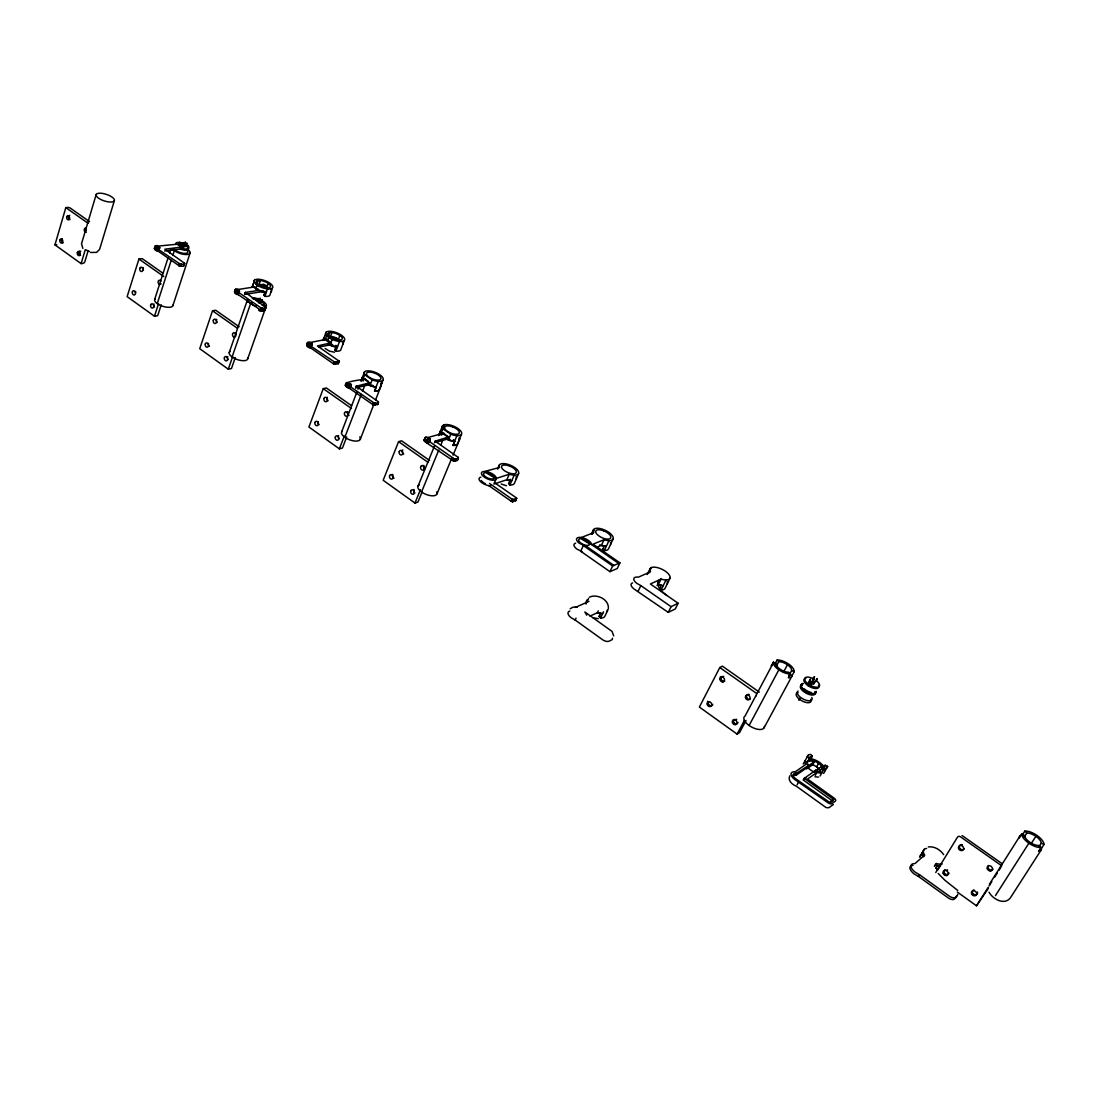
<?xml version="1.0" encoding="UTF-8"?>
<svg xmlns="http://www.w3.org/2000/svg" width="1099" height="1099" viewBox="0 0 1099 1099"><rect width="100%" height="100%" fill="white"/><g stroke="black" fill="none" stroke-linecap="round" stroke-linejoin="round"><path stroke-width="1.5" d="M613.695 635.909L612.088 631.458L584.86 611.964L586.715 615.165M591.66 544.637L591.674 544.348A8.215 3.544 24.7 0 0 581.385 537.493L579.64 537.342A8.215 3.544 24.7 0 0 579.352 543.318L586.893 546.629L613.915 565.436M488.643 485.497L511.351 501.323L515.596 500.814L516.338 497.861L494.523 482.653M183.588 264.983C185.058 266.672 179.92 266.507 178.876 265.615L157.981 251.053C152.885 251.135 154.011 243.552 158.737 246.039L185.25 243.415M155 246.3L156.154 247.962L179.522 263.636C180.566 264.529 185.704 264.694 184.234 263.004L164.836 249.226L188.163 246.162L188.135 245.379M185.223 242.151L183.849 244.747L185.195 242.247M260.133 298.296L258.705 300.934L261.232 302.211L262.084 299.752M798.877 700.338L800.017 698.112M814.565 676.805C810.554 679.209 815.788 684.911 817.065 679.1M813.411 678.44L814.551 679.333L813.507 678.262M369.786 382.74L356.282 386.244L378.001 401.547C379.869 403.278 374.649 403.731 373.605 402.632L348.891 385.708L349.647 383.688L351.405 384.925L348.397 384.183L349.647 383.688M257.99 298.42L258.911 299.271L257.661 298.708M262.125 299.656L260.697 302.294M608.338 608.585C609.341 599.587 596.798 593.364 589.339 597.238M326.664 339.261L310.893 342.366C305.893 340.14 305.426 348.095 310.564 347.902L333.711 363.961L338.149 363.769L338.89 360.994L317.405 345.924L331.156 342.819M339.179 361.461L334.467 361.942L308.723 344.715L307.473 342.49M88.14 250.751L84.925 261.466A1.964 1.195 -54.2 0 1 82.988 263.375L81.106 263.623L54.95 244.857L65.816 207.615L67.712 207.436A2.019 0.742 17.6 0 1 70.46 208.219L89.569 221.641M96.19 194.496L81.518 243.731L82.851 248.456M81.106 263.623L85.282 249.665M114.351 200.719A9.603 3.434 18.1 0 1 99.514 198.809A9.603 3.434 18.1 0 1 101.932 193.342A9.603 3.434 18.1 0 1 114.351 200.719L99.611 249.336L96.643 252.358L90.42 252.495M335.951 338.204L334.879 339.77M457.074 459.203C459.08 460.907 453.887 461.676 452.815 460.495L425.698 442.21L424.173 440.617L424.544 439.435M442.828 433.349L428.363 437.416C423.005 435.644 425.505 441.427 429.201 441.4L453.653 458.462C454.739 459.629 459.932 458.887 457.912 457.17L435.19 441.166L448.227 437.045M162.968 273.198L142.211 258.622L138.941 259.034L127.127 296.62L154.478 316.237L157.707 315.715L161.237 304.78M154.355 248.635L155.234 246.011M154.561 249.047L155.66 245.805M154.959 249.487L155.577 247.522M155.536 249.94L156.154 247.962M156.264 250.366L156.882 248.388M157.088 250.737L157.72 248.772M158.531 246.904L157.143 247.234L160.097 248.003L158.531 246.904L157.542 248.8M158.256 248.992L158.888 247.014M157.981 251.053L159.231 247.151M158.902 249.294L159.534 247.316M154.643 299.532L168.023 257.949M169.562 253.141L170.592 249.954M157.253 303.612L171.21 260.326M172.763 255.518L174.315 250.709M154.478 316.237L158.517 303.722M180.937 244.308L180.154 246.739L181.733 243.511L180.978 244.212M184.014 246.107C181.733 241.024 188.163 247.811 184.646 244.17M178.876 265.615L179.522 263.636M179.123 265.766L179.755 263.787M185.745 246.052L186.871 242.893L186.294 245.984M179.398 265.903L180.044 263.925M179.7 266.013L180.346 264.035M180.002 266.095L180.648 264.117M180.305 266.164L180.95 264.186M180.593 266.178L181.225 264.2M180.827 266.164L181.472 264.186M187.517 248.099L188.066 246.094A6.965 2.583 18.9 0 0 186.926 245.132M187.709 248.058L188.533 245.942M183.78 265.134L184.426 263.156M183.67 265.779L184.55 263.307M183.945 265.656L184.632 263.444M172.886 305.646L190.086 253.031M239.142 326.719L215.72 310.261L212.519 310.783L199.73 348.699L228.304 369.182L231.463 368.55L235.296 357.532M264.832 309.08C266.384 310.77 261.301 310.825 260.229 309.863L238.277 294.642C233.167 294.793 233.922 286.963 238.826 289.367L254.995 286.853M234.485 292.114L235.351 289.408M234.719 292.554L235.763 289.174M235.145 293.021L235.145 289.724M235.763 293.488L235.832 291.015M236.835 292.279C239.156 286.921 241.299 294.697 237.508 290.273M236.519 293.941L237.727 290.218M237.315 292.197L238.002 290.205M237.645 292.224L238.332 290.232M237.37 294.326L238.057 292.32L236.45 291.496M238.277 294.642L238.964 292.636L238.057 292.32M244.624 294.463L245.311 292.471L259.886 290.15M244.816 294.422L245.503 292.416M229.21 352.628L247.605 299.381A9.905 3.819 19.8 0 0 256.163 306.319M247.728 299.752L246.877 302.198A9.905 3.833 19.7 0 1 248.031 301.607M253.677 282.525L254.542 280.053M255.847 283.515L256.713 281.042M256.617 284.929L258.155 280.479M232.095 356.955L250.599 303.612M272.318 288.144L269.722 295.535A9.932 3.778 19.8 0 1 264.859 296.332L263.87 295.136L265.161 291.441L266.15 292.622A9.946 3.764 19.8 0 1 255.751 288.803L257.029 285.081A9.96 3.75 19.8 0 1 260.504 279.462A9.96 3.75 19.8 0 1 272.648 287.746A9.96 3.75 19.8 0 1 257.07 285.108M228.304 369.182L232.672 356.571M260.394 280.479L259.117 284.174A7.514 2.844 19.8 0 1 268.582 288.488M258.705 300.934L260.106 298.392M266.933 287.045L268.225 283.35M260.229 309.863L260.93 307.857L238.964 292.636M264.859 296.332L267.455 288.9M260.49 310.014L260.93 307.857M260.779 310.152L261.191 308.008M261.081 310.275C259.694 306.786 267.428 309.492 265.532 307.074L245.311 292.471M261.397 310.358L262.098 308.352M261.699 310.413L262.4 308.407M261.974 310.44L262.675 308.421M262.208 310.413L262.908 308.407M264.557 310.261L262.386 309.272A7.473 2.899 19.7 0 1 258.718 309.891L259.694 311.086A9.905 3.833 19.7 0 0 264.557 310.261L265.834 306.58A9.905 3.819 19.8 0 0 261.328 300.302M247.728 358.782L266.356 305.714M265.147 309.877L265.972 307.541M306.607 345.278L307.349 343.259M306.868 345.745L307.61 343.726M307.335 346.24L308.077 344.221M307.981 346.735L308.723 344.715M308.764 347.188C313.339 336.157 312.72 350.499 310.152 343.286M309.423 345.292L310.481 343.3M309.739 345.32L310.838 343.383M309.643 347.586L311.209 343.492M311.567 343.63L310.825 345.649L310.097 345.388M310.564 347.902L311.896 343.808M311.429 346.02L312.171 344.001M323.01 340.511L326.073 332.228M330.813 343.163A10.111 3.956 20.7 0 1 325.235 339.316L326.623 335.58M327.282 335.978L328.299 333.231M328.148 336.747L329.673 332.599M327.543 341.336L328.931 337.585A10.111 3.943 20.7 0 1 331.912 331.445A10.111 3.943 20.7 0 1 344.564 340.086A10.111 3.943 20.7 0 1 328.986 337.627M789.755 775.825C787.434 780.372 792.283 784.755 796.226 786.128L826.063 807.573L828.825 807.765L833.303 804.55M331.898 332.544L330.511 336.267A7.638 2.981 20.7 0 1 340.566 341.171M332.2 339.412L330.167 344.907A10.097 3.956 20.7 0 0 337.475 346.941M338.451 339.165L339.838 335.456M344.262 340.511L340.635 350.196A10.083 3.97 20.7 0 1 335.909 351.172L334.838 349.908L336.418 345.69A7.624 2.995 20.7 0 1 335.552 345.581M335.909 351.172L339.522 341.459M351.598 405.71L326.334 387.961L323.257 388.661L308.929 427.016L339.385 448.859L342.435 448.035L346.721 436.894M333.45 363.796L334.206 361.777M333.711 363.961L334.467 361.942M334.014 364.099L334.769 362.079M334.33 364.222L335.085 362.203M334.646 364.305L335.401 362.285M334.948 364.36L335.703 362.34M335.222 364.373L335.978 362.354M335.456 364.346L336.212 362.327M338.684 360.829L338.423 363.481M338.135 363L338.89 360.994M338.149 363.769L339.055 361.159M378.221 401.726L377.616 404.473L373.385 404.968L349.441 388.345C335.14 381.683 363.467 379.759 364.621 379.196M345.416 385.639L346.652 382.548M345.704 386.134L347.202 382.383M346.185 386.656L346.941 384.636L346.281 382.823M346.844 387.15L346.941 384.636M347.943 385.653L348.699 383.633M348.204 385.625L348.974 383.606M347.627 387.617L349.29 383.633M348.52 388.029L350.018 383.798M349.619 385.969L350.389 383.949M349.949 386.147L350.718 384.128M349.441 388.345L350.993 384.334M350.444 386.546L351.213 384.54M350.595 386.738L351.35 384.732M355.636 387.878L356.406 385.873M356.584 385.804L355.815 387.81L370.418 384.43M361.351 380.185L364.525 371.902M341.597 432.017L356.763 392.412M357.972 389.252L359.194 386.079M361.09 381.422L362.519 377.699A10.179 4.108 21.3 0 0 362.684 380.556M363.494 380.858L362.588 380.227L364.689 374.745A10.193 4.08 21.3 0 1 371.957 371.311A10.193 4.08 21.3 0 1 383.317 379.155A10.193 4.08 21.3 0 1 372.135 379.883L364.689 374.745M339.385 448.859L344.289 436.111M344.811 437.306L361.296 394.431M362.519 391.258L364.95 384.911M376.133 386.862A10.179 4.108 21.3 0 1 370.02 385.364L372.135 379.883M378.248 381.38L374.498 391.079A10.166 4.121 21.3 0 0 379.155 389.966L382.905 380.295M372.808 404.652L373.605 402.632M373.083 404.817L373.866 402.797M373.385 404.968L374.168 402.948M360.266 439.339L373.784 404.583M375.624 399.844L381.161 385.625M373.701 405.091L374.484 403.072M374.017 405.174L374.8 403.154M374.319 405.229L375.102 403.209M374.594 405.229L375.377 403.209M374.814 405.201L375.611 403.182M377.465 404.542L378.386 401.891M377.616 404.473L378.523 402.22M429.599 460.495L401.575 440.809L398.594 441.647L383.166 480.263L414.955 503.054L417.908 502.106L422.167 491.748M424.077 440.136L425.025 437.704M424.173 440.617L425.368 437.402M425.079 439.243L425.904 437.223M424.489 441.139L425.313 439.105M425.011 441.688L425.835 439.655M425.698 442.21L426.522 440.177M426.934 440.52C432.511 433.885 429.091 445.342 427.758 438.487M427.25 440.534L428.074 438.501M426.522 442.705L427.346 440.672M427.607 440.589L428.431 438.57M428.802 438.68C426.783 440.836 429.682 442.402 429.819 439.229M427.429 443.117L428.267 441.084M428.349 440.864L429.173 438.831M428.692 441.042L429.517 439.023M428.376 443.433L429.201 441.4M429.214 441.468L430.039 439.435M429.379 441.674L430.204 439.655M434.448 442.773L435.451 440.672M442.567 425.78L438.57 435.534A10.372 4.314 22.4 0 1 438.982 435.108M417.95 486.362L434.448 446.084M438.886 435.231L440.411 431.632A10.386 4.3 22.4 0 0 440.809 434.709M443.117 427.538L444.257 424.75M442.979 428.844L450.755 434.215A10.399 4.272 22.4 0 0 461.717 433.143A10.399 4.272 22.4 0 0 449.862 424.956A10.399 4.272 22.4 0 0 442.979 428.844L440.713 434.366A10.386 4.286 22.4 0 1 440.314 431.289M441.661 435.025L443.639 432.91M414.955 503.054L420.436 489.728M421.535 491.981L438.776 450.041M440.685 445.383L442.609 440.726M449.505 436.976L447.513 439.078L448.474 439.737A10.386 4.286 22.4 0 0 454.629 441.207L453.42 439.834M448.474 439.737L450.755 434.215M456.909 435.685L452.87 445.452A10.372 4.314 22.4 0 0 457.376 444.147L461.415 434.407M453.516 440.163L454.725 441.537L453.173 445.287A10.372 4.314 22.4 0 0 457.679 443.982M254.116 299.313L254.913 298.543M256.108 300.686L256.864 299.917M436.99 493.822L451.758 458.283M453.049 455.192L459.464 439.737M452.815 460.495L453.653 458.462M453.09 460.66L453.928 458.626M453.392 460.811L454.244 458.778M453.722 460.934L454.56 458.901M454.038 461.017L454.89 458.984M454.34 461.058L455.192 459.025M454.615 461.072L455.467 459.039M454.835 461.031L455.687 458.997M457.294 459.382L458.146 457.349M457.472 459.561L458.31 457.527M457.404 460.247L458.434 457.706M345.361 385.2L346.446 384.403M497.572 469.136L499.358 464.987M496.322 478.422L486.5 471.595A7.981 3.379 23.1 0 1 496.308 478.12L496.185 479.027A7.981 3.379 23.1 0 1 485.538 477.941L483.931 476.87A7.981 3.379 23.1 0 1 484.755 471.416L499.496 467.473A10.564 4.41 23.3 0 1 506.955 464.08A10.564 4.41 23.3 0 1 518.728 472.213A10.564 4.41 23.3 0 1 509.249 474.219L496.322 478.422L493.918 484.027L506.845 479.768A10.55 4.423 23.3 0 0 511.749 480.744M506.845 479.768L509.249 474.219M518.549 473.765L514.277 483.56A10.537 4.451 23.3 0 1 509.895 485.016L508.617 483.587L510.472 479.315M509.895 485.016L514.153 475.194M511.062 501.144L511.955 499.097L489.508 483.45M511.351 501.323L511.955 499.097M511.667 501.474L512.56 499.427L516.695 498.561M511.983 501.597L512.876 499.55M512.313 501.68L513.206 499.633M512.615 501.721L513.508 499.688M512.89 501.721L513.783 499.688M513.109 501.68L514.002 499.633M516.64 498.232L515.596 500.814L516.516 498.053M591.454 534.087L593.391 529.897M592.251 534.265L594.216 530.034M596.702 547.233L601.428 545.31L604.038 539.719A10.866 4.616 24.9 0 0 613.173 537.26A10.866 4.616 24.9 0 0 600.782 528.701A10.866 4.616 24.9 0 0 593.762 532.617L581.385 537.493L618.682 563.402M613.146 538.95L608.516 548.813A10.839 4.657 24.9 0 1 604.326 550.544L602.939 549.005L604.285 546.134M604.326 550.544L608.97 540.653M612.349 638.189A5.083 2.363 25.9 0 1 611.703 639.893L608.983 641.212A5.097 2.377 25.9 0 1 602.458 639.632L575.175 620.042L576.068 618.16M586.962 599.972L586.083 601.84A11.581 5.289 25.4 0 0 586.097 604.065M586.742 602.293L588.542 598.488M612.638 565.985L583.308 545.557L580.698 551.231L609.959 571.659L612.638 565.985L619.946 562.867L593.007 544.156L604.038 539.719M619.946 562.867L617.267 568.513L609.959 571.659M598.282 610.838L597.389 612.706L589.998 616.099M608.008 609.684L604.972 616.031A11.567 5.303 25.5 0 1 600.494 618.119L599.024 616.415L600.452 613.407M600.494 618.119L603.53 611.745M638.093 591.303L640.841 585.616L636.774 583.322A8.366 3.654 25.7 0 1 636.733 577.016L638.464 577.14L650.471 571.796A11.059 4.753 25.8 0 1 657.202 567.551A11.059 4.753 25.8 0 1 669.964 576.371A11.059 4.753 25.8 0 1 661.062 579.104L650.361 583.981L678.138 603.255L675.322 608.928L668.261 612.377L634.041 589.009A8.352 3.668 25.7 0 1 632.598 582.882M647.229 574.53L649.949 568.939M648.589 573.238L651.336 567.579M656.982 585.382A21.101 9.177 26.2 0 1 658.315 584.723L661.062 579.104A21.142 9.135 26.2 0 0 666.983 595.521M670.033 578.156L665.183 588.061A11.031 4.794 25.9 0 1 661.131 589.943L659.661 588.35L661.076 585.465M661.131 589.943L665.994 580.011M668.261 612.377L671.077 606.675L678.138 603.255M759.285 692.082L722.345 666.131L719.804 667.546L699.376 707.055L737.113 734.118L739.6 732.552L746.042 720.463M777.144 659.949L778.751 661.653L776.718 665.486L775.097 663.782L777.144 659.949A11.54 5.042 28.1 0 1 788.67 664.057A11.54 5.042 28.1 0 1 794.179 671.736L792.118 675.569A11.526 5.055 28.1 0 1 788.381 677.822L790.456 673.975L788.807 672.258A8.723 3.805 28.1 0 1 780.056 669.14A8.723 3.805 28.1 0 1 775.908 663.315L773.366 662.148L771.319 665.98A11.526 5.055 28.1 0 1 773.243 664.071M772.515 664.4L745.095 715.971A11.361 5.275 28.5 0 0 751.634 727.057A11.361 5.275 28.5 0 0 764.382 726.37M737.113 734.118L744.366 720.491M749.106 725.491L778.834 669.854A11.54 5.042 28.1 0 1 773.366 662.148M783.546 672.066L787.461 664.758A8.723 3.805 28.1 0 0 778.751 661.653M787.475 664.758A8.723 3.805 28.1 0 1 791.637 670.555L789.577 674.388L792.118 675.569M764.107 727.758L791.898 676.201M808.452 682.63C814.386 671.462 804.427 691.436 812.93 681.339A2.5 1.085 28.5 0 1 814.304 683.248A2.5 1.085 28.5 0 1 812.326 683.454L811.749 683.207A2.5 1.085 28.5 0 1 811.172 682.877M808.108 685.694L808.809 684.402M812.587 680.075L814.4 676.737M811.144 684.485L812.848 681.435M815.266 681.916L817.106 678.564M793.107 775.303A6.223 2.94 29.7 0 1 794.041 775.042L795.47 775.056L796.432 773.325L808.562 765.481L808.053 764.78A8.613 3.998 29.6 0 1 807.353 762.211L804.853 761.058A11.402 5.289 29.6 0 0 805.787 764.451L795.223 771.814L793.56 771.8A8.613 4.066 29.7 0 0 794.563 779.37L827.932 802.737A3.352 1.58 30.3 0 0 831.97 803.657L835.446 801.02A3.338 1.58 30.3 0 0 834.114 798.094L807.545 779.081L816.928 772.377A11.402 5.289 29.6 0 0 821.736 773.078L820.101 771.292A8.613 3.998 29.6 0 1 816.475 770.77L815.472 770.399L804.317 778.326L803.355 780.056L832.589 801.006L833.578 799.289L804.317 778.326M795.47 775.056L796.885 773.655M803.218 763.984L808.273 755.164M807.078 762.706L809.661 758.063A8.627 3.984 29.6 0 1 812.367 756.181L810.746 754.422A11.416 5.275 29.6 0 0 807.161 756.895L809.661 758.063M807.916 761.387L810.499 756.744M809.784 760.81L812.367 756.181M797.105 784.768L798.767 781.801M806.542 768.984L808.521 765.454M807.765 768.132L812.642 764.698L814.345 761.662L813.397 761.332A8.613 3.998 29.7 0 0 807.229 762.184M816.598 766.827L818.576 763.31M814.565 772.144L815.527 770.426M815.279 775.317L816.928 772.377M819.827 771.773L822.437 767.129A8.627 3.984 29.6 0 0 825.115 765.22L827.629 766.374L823.632 773.449M823.563 767.981L825.115 765.22M820.088 776.004L824.071 768.915A11.416 5.275 29.6 0 0 827.629 766.374M795.923 775.386L807.6 767.198L808.562 765.481M815.472 770.399L814.496 772.116A8.613 3.998 29.7 0 1 807.6 767.198L807.6 767.198M920.66 855.214L924.232 849.321M923.325 851.299L919.739 857.193A12.02 5.591 32 0 1 921.305 854.775M926.622 848.401A12.034 5.564 31.9 0 0 924.602 855.063L923.558 856.78A12.034 5.577 31.9 0 1 922.281 853.03M912.994 865.408L912.211 865.421A9.094 4.286 32.1 0 0 914.011 873.856L918.421 876.425L919.478 874.68L949.206 896.07A5.316 2.5 32.7 0 0 955.347 897.388L957.311 895.506A5.303 2.486 32.6 0 0 957.641 894.215M934.384 866.287A23.052 10.702 32.4 0 1 935.428 865.27L936.499 863.539A12.034 5.564 31.9 0 0 942.269 863.965M941.335 864.144L937.708 870.051L935.895 868.1L937.612 865.325M935.757 872.51L957.463 837.204A2.459 2.061 43.7 0 1 960.553 836.847L1001.807 865.861M234.472 291.716L235.667 291.056M989.388 884.242L1020.009 835.927M957.311 892.045L976.503 905.796L988.18 887.374M989.073 885.959L991.806 881.645M994.526 877.345L997.26 873.046M999.087 870.174L1000.901 867.303M1044.05 844.417L1041.316 843.153A9.63 4.135 32.2 0 0 1035.89 836.298A9.63 4.135 32.2 0 0 1026.768 833.097L1024.309 836.971L1022.331 834.979L1024.79 831.105A12.748 5.481 32.2 0 1 1036.865 835.35A12.748 5.481 32.2 0 1 1044.05 844.417L1041.564 848.291A12.735 5.495 32.2 0 1 1038.528 851.34L1041.028 847.466L1039.022 845.447A9.63 4.135 32.2 0 1 1029.859 842.246A9.63 4.135 32.2 0 1 1024.433 835.35L1021.713 834.086L1019.254 837.974A12.735 5.495 32.2 0 1 1021.411 835.158M988.441 888.171L976.503 905.796M995.46 895.603L1028.87 843.208A12.748 5.481 32.2 0 1 1021.713 834.086M1031.59 843.002L1035.876 836.298M1038.83 847.027L1041.316 843.153M1041.275 849.788L1010.215 898.103C1004.225 905.466 992.672 899.023 989.031 892.196M154.382 248.264L155.646 247.673M814.235 693.867L814.854 693.194A7.734 3.393 28.6 0 0 814.991 692.288M914.918 863.649L924.602 855.063M258.911 299.271L258.966 299.216A9.905 3.819 19.8 0 0 253.031 297.733L253.993 298.914A7.487 2.885 19.8 0 1 256.685 299.436M570.189 608.764L573.06 607.129L577.305 607.046L576.343 607.06M833.578 799.289L829.539 802.311L795.731 778.793A6.223 2.94 29.7 0 1 795.003 773.311L796.432 773.325M829.896 803.039L832.589 801.006M803.355 780.056L806.144 778.065M815.252 770.921L821.31 766.621L821.777 767.281A8.613 3.998 29.7 0 1 822.505 769.85M814.345 761.662L808.246 765.934L807.792 765.261A8.613 3.998 29.7 0 1 807.174 763.901M575.436 607.404L588.954 601.359M333.753 338.588L334.797 339.303A7.638 2.967 20.7 0 0 342.215 337.929L341.968 337.448A7.638 2.967 20.7 0 0 336.473 333.698L335.538 333.354A7.638 2.967 20.7 0 0 328.093 334.797L328.34 335.277A7.638 2.967 20.7 0 0 333.849 339.055L336.349 340.127M339.536 341.143L335.635 337.833L331.39 338.327M261.672 309.355L260.655 309.684A7.075 2.734 19.7 0 1 259.323 309.767M436.221 442.238L448.996 438.597M365.472 378.812L364.167 379.114L369.772 383.002L369.099 384.746L370.02 385.364M318.669 347.174L332.09 344.468M325.235 339.316L326.952 338.987M928.298 846.931C934.315 846.093 940.401 849.747 943.67 854.665M246.41 294.161L263.994 291.372M258.224 286.358L263.87 285.658L268.225 288.515M164.603 250.97L180.978 248.923M54.95 244.857L56.846 244.637M914.052 863.677L913.269 863.69A9.094 4.286 32 0 0 915.069 872.111L919.478 874.68M818.549 777.117L814.95 776.787M598.241 618.668L592.801 617.734M336.995 340.319L334.041 338.588M334.494 352.216L329.453 351.117L325.139 348.52M158.751 250.256L157.72 250.036M506.488 485.758L501.185 484.013M183.354 242.645L183.203 242.591M350.21 386.326L347.6 385.145M812.642 764.698L812.697 764.725A8.6 4.011 29.7 0 1 819.566 769.616M331.871 344.564L332.75 344.88M575.175 620.042L570.958 617.624A8.765 4.066 25.3 0 1 569.79 611.017M582.333 551.835L576.741 548.992A8.201 3.572 24.7 0 1 575.615 543.167M265.834 306.58L263.678 305.604A7.487 2.885 19.8 0 0 263.43 303.2M791.637 670.555L794.179 671.736M328.367 344.262L329.714 345.059A7.212 2.83 20.7 0 0 336.528 346.954M264.598 287.801L265.724 287.979L263.609 287.114M812.161 681.943L812.669 682.74L811.653 682.493M259.254 300.838L261.232 302.211M442.375 433.267L448.241 437.333M640.841 585.616L671.077 606.675M962.092 835.556L1002.384 863.869M65.816 207.615L88.126 223.303M138.941 259.034L163.875 276.577M212.519 310.783L237.357 328.244M323.257 388.661L351.488 408.512M398.594 441.647L428.047 462.363M719.804 667.546L756.813 693.565M918.421 876.425L948.121 897.814A5.316 2.5 32.7 0 0 954.262 899.133L956.212 897.251A5.303 2.486 32.7 0 0 956.556 895.946M482.406 481.747L483.12 482.296M1024.79 831.105L1026.768 833.097M817.106 681.284L818.384 682.603A8.339 3.627 28.5 0 1 818.26 687.026A8.339 3.627 28.5 0 1 810.471 685.419L808.617 684.292A8.339 3.627 28.5 0 1 804.99 677.849A8.339 3.627 28.5 0 1 813.645 678.894M822.437 767.129L824.071 768.915M938.203 873.471L944.934 880.285L957.724 890.451M187.998 245.997L188.671 246.849A6.965 2.583 18.9 0 1 187.022 248.992A6.965 2.583 18.9 0 1 180.607 247.852M812.037 681.723L812.106 682.561M663.247 585.616A11.045 4.767 25.9 0 1 658.315 584.723M667.12 581.659A11.045 4.767 25.9 0 1 667.299 583.748M661.117 588.185A8.339 3.613 25.9 0 1 659.661 588.35M811.804 697.425A8.297 3.668 28.6 0 1 804.042 699.486A8.297 3.668 28.6 0 1 798.025 691.065M802.27 684.924A8.311 3.654 28.6 0 0 800.484 686.037L800.306 687.012A8.311 3.654 28.6 0 0 806.213 693.235A8.311 3.654 28.6 0 0 814.496 694.582L815.156 693.854A8.311 3.654 28.6 0 0 814.95 691.683M810.76 699.321A8.297 3.668 28.6 0 1 807.106 702.659A8.297 3.668 28.6 0 1 797.695 697.631A8.297 3.668 28.6 0 1 798.108 692.576M815.128 693.428A8.311 3.64 28.5 0 1 806.845 692.082A8.311 3.64 28.5 0 1 800.937 685.858M802.888 683.784A8.311 3.64 28.5 0 0 801.102 684.883L800.718 686.243A8.311 3.64 28.6 0 0 806.625 692.466A8.311 3.64 28.6 0 0 814.909 693.812L815.788 692.7A8.311 3.64 28.5 0 0 815.939 691.724M803.108 683.399A8.325 3.64 28.5 0 0 801.308 684.498L801.144 685.474A8.325 3.64 28.5 0 0 807.051 691.697A8.325 3.64 28.5 0 0 815.334 693.043L815.994 692.329A8.325 3.64 28.5 0 0 816.145 691.34M810.966 692.452A7.652 3.352 28.5 0 1 804.193 688.839M802.105 684.43A7.652 3.352 28.5 0 1 802.723 683.77M811.804 694.307A7.734 3.393 28.6 0 1 804.811 691.573A7.734 3.393 28.6 0 1 801.047 686.834L801.198 685.927A7.734 3.393 28.6 0 1 801.817 685.268M800.896 685.268A8.311 3.64 28.6 0 1 801.569 684.553M815.733 692.109A8.311 3.64 28.6 0 1 815.568 693.084M818.521 685.185A8.325 3.627 28.5 0 1 816.955 688.469A8.325 3.627 28.5 0 1 809.771 686.71L807.916 685.584A8.325 3.627 28.5 0 1 805.814 678.426M810.251 682.108A2.5 1.085 28.5 0 1 810.719 680.624A2.5 1.085 28.5 0 0 809.894 681.847M812.889 681.545A2.5 1.085 28.5 0 1 814.071 683.619A2.5 1.085 28.5 0 1 811.103 683.015M949.055 873.046A2.789 2.308 44.1 0 1 945.126 873.952A2.789 2.308 44.1 0 1 945.085 869.776M947.008 869.735A2.789 2.308 44.1 0 1 947.64 870.065M1041.028 847.466A12.748 5.481 32.2 0 1 1028.884 843.208M977.382 892.031A2.816 2.322 42.7 0 1 975.775 894.929A2.816 2.322 42.7 0 1 972.464 892.759A2.816 2.322 42.7 0 1 974.071 889.86M946.816 875.587A5.385 4.465 44.1 0 1 943.643 872.963M990.845 870.985A5.495 4.575 42 0 1 989.581 870.353M964.276 848.716A2.802 2.349 43.5 0 1 961.007 849.403A2.802 2.349 43.5 0 1 959.441 846.065A2.802 2.349 43.5 0 1 962.422 844.788M973.906 895.204A5.454 4.506 42.7 0 1 971.942 893.185M993.029 868.993A2.844 2.363 42 0 1 989.196 869.323A2.844 2.363 42 0 1 988.66 865.435M960.952 850.118A5.426 4.547 43.5 0 1 958.987 848.126M940.277 865.875A12.034 5.577 31.9 0 1 935.428 865.27M934.727 865.82A23.065 10.688 32.4 0 1 936.499 863.539M922.102 854.459A12.02 5.591 32 0 1 923.05 854.28M936.609 867.963A9.08 4.217 32 0 1 935.895 868.1M661.584 585.176A7.885 3.407 25.9 0 1 658.274 584.847M810.059 760.329A8.613 3.998 29.6 0 1 813.672 760.851L814.675 761.209A8.613 3.998 29.6 0 1 821.544 766.085L822.052 766.8A8.613 3.998 29.6 0 1 822.67 768.16M810.691 758.667A11.402 5.289 29.6 0 1 824.799 768.05M825.129 768.929A11.402 5.289 29.6 0 1 825.28 770.523M820.555 771.677A8.613 3.998 29.7 0 1 817.175 771.525M602.65 613.613A11.581 5.289 25.4 0 1 597.389 612.706A8.27 3.778 25.4 0 0 601.016 613.077M607.266 610.096A11.581 5.289 25.4 0 1 607.115 611.539M600.59 616.223A8.737 4.011 25.5 0 1 599.024 616.415M62.039 242.014A4.094 2.844 80.5 0 1 61.887 238.909M68.852 218.797A4.121 2.885 81.1 0 1 68.701 215.665M515.967 476.787A10.55 4.423 23.3 0 1 516.132 479.288M509.414 483.587A7.954 3.352 23.3 0 1 508.617 483.587M80.584 255.366A2.129 1.484 80.3 0 1 79.169 252.907A2.129 1.484 80.3 0 1 80.776 251.218M79.897 255.421A4.108 2.885 80.3 0 1 79.334 251.355M86.285 230.68A2.143 1.511 80.9 0 1 86.203 229.059M69.938 219.635A2.129 1.484 81.1 0 1 69.745 215.431M63.11 242.879A2.116 1.47 80.5 0 1 62.217 239.087M86.423 232.177A2.143 1.511 80.9 0 1 84.238 230.076A2.143 1.511 80.9 0 1 86.244 228.249M89.445 251.451A4.19 1.594 17.7 0 1 88.401 251.108M87.453 250.668A4.19 1.594 17.7 0 1 86.299 249.913M485.401 483.642A5.756 2.459 23.1 0 1 484.068 482.969M481.98 481.362A5.756 2.459 23.1 0 1 481.362 480.538M490.607 485.868A7.968 3.393 23.1 0 1 483.148 483.56L481.527 482.488A7.968 3.393 23.1 0 1 480.909 477.145M343.108 342.16A10.111 3.956 20.7 0 1 342.874 344.248M330.662 341.981A7.638 2.981 20.7 0 1 329.082 341.033M335.648 349.949A7.624 3.009 20.7 0 1 334.838 349.908M324.109 340.402A10.097 3.956 20.7 0 1 324.054 337.695M436.756 491.885A10.234 4.506 22.4 0 1 426.124 494.44A10.234 4.506 22.4 0 1 419.186 485.002M454.725 441.537A10.386 4.3 22.4 0 1 446.098 438.954M459.19 437.855A10.386 4.3 22.4 0 1 459.231 440.246M394.074 478.147A2.294 1.813 73.2 0 1 392.81 474.37M414.804 493.08A2.308 1.827 72.5 0 1 414.007 489.508M424.681 468.957A2.335 1.855 73.2 0 1 423.884 465.358M449.834 439.408A7.844 3.242 22.4 0 1 447.925 438.666M403.759 454.066A2.322 1.827 74 0 1 402.825 449.889M172.969 305.137A9.616 3.819 18.6 0 1 161.979 306.017A9.616 3.819 18.6 0 1 155.275 298.708M187.352 249.075A9.754 3.627 18.9 0 1 186.074 254.556A9.754 3.627 18.9 0 1 172.268 248.896M160.001 284.531A2.184 1.58 79.8 0 1 158.201 281.426A2.184 1.58 79.8 0 1 160.935 281.165M161.031 283.803A2.184 1.58 79.8 0 1 160.742 284.174M135.699 293.076A2.157 1.539 79.5 0 1 135.644 291.455M154.478 307.033A2.157 1.566 79.1 0 1 154.066 304.011M187.311 250.641A7.363 2.734 18.9 0 1 183.602 253.333A7.363 2.734 18.9 0 1 174.37 249.143M143.337 270.134A2.171 1.566 80.1 0 1 143.241 267.524M368.426 381.394A7.693 3.091 21.3 0 1 366.352 379.856M362.588 380.227A10.179 4.108 21.3 0 1 362.423 377.369M381.861 383.029A10.179 4.094 21.3 0 1 381.463 384.032M253.113 286.894A9.932 3.778 19.8 0 0 251.973 287.457L253.251 283.762A9.946 3.764 19.8 0 0 255.751 288.803M271.11 289.325A9.946 3.764 19.8 0 1 271.013 291.839M262.936 284.105A9.946 3.764 19.8 0 1 264.145 284.559M265.326 285.053A9.946 3.764 19.8 0 1 266.453 285.603M263.389 291.139A7.514 2.844 19.8 0 1 261.521 290.603M258.031 289.023A7.514 2.844 19.8 0 1 257.303 288.556M265.436 295.191A7.501 2.857 19.8 0 1 263.87 295.136M188.52 248.827A6.965 2.583 18.9 0 1 180.222 249.075M175.455 244.376A6.965 2.583 18.9 0 1 176.101 243.909M175.867 244.569A6.965 2.583 18.9 0 1 182.228 242.989M184.041 246.698A2.088 0.769 18.9 0 1 182.393 246.684M359.826 436.853A10.028 4.314 21.2 0 1 350.499 440.122A10.028 4.314 21.2 0 1 342.352 431.11M380.666 383.235A10.179 4.108 21.3 0 1 380.872 386.092M366.585 383.977A10.179 4.108 21.3 0 0 376.215 387.191L374.773 390.914A10.166 4.121 21.3 0 0 379.43 389.802M319.081 424.681A2.253 1.731 75.5 0 1 318.064 421.659M339 438.858A2.267 1.758 74.9 0 1 338.616 435.699M349.042 415.449A2.28 1.772 75.7 0 1 347.792 411.713M373.33 385.625A7.693 3.105 21.3 0 1 371.448 385.117M328.079 400.764A2.267 1.758 76.2 0 1 327.282 397.261M247.646 357.656A9.767 4.011 19.5 0 1 236.958 359.442A9.767 4.011 19.5 0 1 230.268 351.364M252.166 303.351A7.487 2.885 19.8 0 1 251.52 302.871M261.067 301.305A7.487 2.885 19.8 0 1 261.782 301.758M262.427 302.239A7.487 2.885 19.8 0 1 262.977 302.72M235.736 335.923A2.225 1.662 78.4 0 1 233.057 336.418A2.225 1.662 78.4 0 1 233.318 332.901A2.225 1.662 78.4 0 1 235.804 334.81M209.469 346.377A2.198 1.621 78.1 0 1 208.494 343.451M228.152 359.661A2.198 1.635 77.7 0 1 227.754 356.584M235.79 335.016A2.225 1.662 78.4 0 1 235.736 333.34M217.121 322.405A2.212 1.635 78.8 0 1 216.723 319.314M262.208 305.453A7.075 2.72 19.8 0 0 263.65 303.077L262.908 302.184A7.075 2.72 19.8 0 0 260.353 300.412M252.303 298.598A7.075 2.72 19.8 0 1 258.705 299.656L258.059 301.469A2.129 0.824 19.8 0 1 258.828 303.022A2.129 0.824 19.8 0 0 257.509 301.373M510.431 480.51A7.528 3.173 23.3 0 1 507.106 480.098M447.636 436.124A7.844 3.242 22.4 0 1 445.232 434.572M444.6 434.023A7.844 3.242 22.4 0 1 444.065 433.459M439.545 434.751A10.372 4.314 22.4 0 1 440.259 434.49M459.355 438.199A10.386 4.286 22.4 0 1 459.135 439.902M336.995 345.718A7.212 2.83 20.7 0 1 335.401 345.567M606.346 546.23A10.853 4.643 24.9 0 1 601.428 545.31M610.467 542.549A10.853 4.643 24.9 0 1 610.536 544.527M603.722 548.978A8.188 3.517 24.9 0 1 602.939 549.005M604.821 545.873A7.748 3.324 24.9 0 1 599.628 544.898M747.416 699.156A4.987 4.217 56.4 0 1 745.809 695.722M722.977 682.012A4.946 4.176 58.1 0 1 720.449 676.586M750.164 699.046A2.583 2.184 56.5 0 1 746.578 697.027A2.583 2.184 56.5 0 1 749.216 694.499M712.743 704.308A2.541 2.129 57.8 0 1 709.597 705.572A2.541 2.129 57.8 0 1 708.773 701.725M737.992 722.345A2.555 2.143 56.3 0 1 734.53 723.389A2.555 2.143 56.3 0 1 734.407 719.364M736.11 719.241A2.555 2.143 56.3 0 1 736.673 719.529M790.456 673.975A11.54 5.042 28.1 0 1 778.848 669.854M789.109 675.281A8.71 3.819 28.1 0 1 788.697 675.61M775.303 665.706A8.71 3.819 28.1 0 1 776.718 665.486M724.681 681.05A2.555 2.157 58.1 0 1 721.136 679.058A2.555 2.157 58.1 0 1 723.719 676.531M735.341 724.598A4.959 4.149 56.3 0 1 732.772 720.381M709.212 705.819A4.904 4.108 57.8 0 1 708.443 704.802M707.907 703.648A4.904 4.108 57.8 0 1 707.674 701.217M755.7 696.024A11.43 5.193 28.3 0 1 756.428 695.681M589.572 543.868L589.559 544.417A5.935 2.569 24.7 0 1 581.907 543.785L580.67 542.975A5.935 2.569 24.7 0 1 580.876 538.647L589.572 543.868M181.335 245.778L179.055 244.72L181.335 245.778M494.234 477.625L494.165 478.134A5.77 2.445 23.1 0 1 486.472 477.351L485.305 476.568A5.77 2.445 23.1 0 1 485.895 472.639L494.234 477.625M179.041 242.989L178.244 245.434L179.838 242.192L179.068 242.893M183.231 245.201L181.898 244.775L183.231 245.201M603.667 530.817L602.678 530.46A8.215 3.489 24.9 0 0 596.098 533.056L596.482 533.661A8.215 3.489 24.9 0 0 602.856 538.057L603.846 538.414A8.215 3.489 24.9 0 0 610.412 535.776L610.014 535.186A8.215 3.489 24.9 0 0 603.667 530.817M509.689 466.086L508.713 465.742A7.981 3.324 23.3 0 0 501.803 467.94L502.147 468.49A7.981 3.324 23.3 0 0 508.205 472.68L509.18 473.037A7.981 3.324 23.3 0 0 516.063 470.798L515.719 470.248A7.981 3.324 23.3 0 0 509.689 466.086M452.925 427.003L451.964 426.646A7.858 3.228 22.4 0 0 444.875 428.624L445.177 429.146A7.858 3.228 22.4 0 0 451.057 433.198L452.019 433.556A7.858 3.228 22.4 0 0 459.08 431.564L458.778 431.028A7.858 3.228 22.4 0 0 452.925 427.003M374.896 373.262L373.948 372.918A7.693 3.077 21.3 0 0 366.626 374.58L366.901 375.075A7.693 3.077 21.3 0 0 372.52 378.963L373.468 379.306A7.693 3.077 21.3 0 0 380.776 377.616L380.501 377.122A7.693 3.077 21.3 0 0 374.896 373.262M943.189 873.334A2.789 2.308 44.2 0 0 947.558 874.955A2.789 2.308 44.2 0 0 946.102 870.587A2.789 2.308 44.2 0 0 943.189 873.334M987.273 868.705A2.844 2.363 42.1 0 0 991.765 870.339A2.844 2.363 42.1 0 0 990.281 865.902A2.844 2.363 42.1 0 0 987.273 868.705M971.571 893.638A2.83 2.335 42.8 0 0 976.008 895.287A2.83 2.335 42.8 0 0 974.525 890.877A2.83 2.335 42.8 0 0 971.571 893.638M958.575 848.428A2.802 2.349 43.6 0 0 962.999 850.035A2.802 2.349 43.6 0 0 961.515 845.626A2.802 2.349 43.6 0 0 958.575 848.428M66.709 216.833A2.129 1.484 81.1 0 0 68.426 219.841A2.129 1.484 81.1 0 0 69.264 216.517A2.129 1.484 81.1 0 0 66.709 216.833M77.356 252.605A2.129 1.484 80.3 0 0 79.087 255.627A2.129 1.484 80.3 0 0 79.925 252.33A2.129 1.484 80.3 0 0 77.356 252.605M59.896 240.118A2.116 1.47 80.5 0 0 61.613 243.126A2.116 1.47 80.5 0 0 62.437 239.843A2.116 1.47 80.5 0 0 59.896 240.118M389.582 475.73A2.308 1.813 73.2 0 0 391.574 479.123A2.308 1.813 73.2 0 0 392.769 475.702A2.308 1.813 73.2 0 0 389.582 475.73M410.82 490.91A2.322 1.827 72.5 0 0 412.826 494.316A2.322 1.827 72.5 0 0 414.048 490.882A2.322 1.827 72.5 0 0 410.82 490.91M420.683 466.718A2.335 1.855 73.2 0 0 422.703 470.138A2.335 1.855 73.2 0 0 423.953 466.663A2.335 1.855 73.2 0 0 420.683 466.718M399.253 451.593A2.322 1.841 74 0 0 401.259 454.986A2.322 1.841 74 0 0 402.481 451.524A2.322 1.841 74 0 0 399.253 451.593M150.645 304.973A2.171 1.566 79.1 0 0 152.431 308.077A2.171 1.566 79.1 0 0 153.352 304.753A2.171 1.566 79.1 0 0 150.645 304.973M132.388 291.922A2.157 1.539 79.4 0 0 134.147 295.013A2.157 1.539 79.4 0 0 135.053 291.688A2.157 1.539 79.4 0 0 132.388 291.922M139.793 268.417A2.171 1.566 80.1 0 0 141.565 271.522A2.171 1.566 80.1 0 0 142.485 268.156A2.171 1.566 80.1 0 0 139.793 268.417M258.622 284.847A7.528 2.83 19.8 0 0 270.395 286.853A7.528 2.83 19.8 0 0 261.232 280.602A7.528 2.83 19.8 0 0 258.622 284.847M315.001 422.428A2.253 1.731 75.5 0 0 316.924 425.725A2.253 1.731 75.5 0 0 318.023 422.332A2.253 1.731 75.5 0 0 315.001 422.428M335.346 436.962A2.267 1.758 74.9 0 0 337.283 440.287A2.267 1.758 74.9 0 0 338.41 436.894A2.267 1.758 74.9 0 0 335.346 436.962M344.509 412.949A2.294 1.772 75.7 0 0 346.473 416.274A2.294 1.772 75.7 0 0 347.614 412.839A2.294 1.772 75.7 0 0 344.509 412.949M323.985 398.456A2.28 1.758 76.2 0 0 325.922 401.767A2.28 1.758 76.2 0 0 327.049 398.333A2.28 1.758 76.2 0 0 323.985 398.456M205.307 344.042A2.198 1.621 78.1 0 0 207.134 347.202A2.198 1.621 78.1 0 0 208.109 343.85A2.198 1.621 78.1 0 0 205.307 344.042M224.388 357.67A2.212 1.635 77.7 0 0 226.229 360.857A2.212 1.635 77.7 0 0 227.232 357.505A2.212 1.635 77.7 0 0 224.388 357.67M213.33 320.331A2.212 1.635 78.8 0 0 215.17 323.518A2.212 1.635 78.8 0 0 216.16 320.125A2.212 1.635 78.8 0 0 213.33 320.331M707.193 704.033A2.541 2.129 57.8 0 0 710.751 706.355A2.541 2.129 57.8 0 0 710.352 702.151A2.541 2.129 57.8 0 0 707.193 704.033M732.387 722.057A2.569 2.143 56.3 0 0 735.987 724.406A2.569 2.143 56.3 0 0 735.616 720.188A2.569 2.143 56.3 0 0 732.387 722.057M745.465 697.343A2.583 2.184 56.5 0 0 749.106 699.678A2.583 2.184 56.5 0 0 748.721 695.42A2.583 2.184 56.5 0 0 745.465 697.343M719.996 679.347A2.555 2.157 58.1 0 0 723.595 681.668A2.555 2.157 58.1 0 0 723.197 677.424A2.555 2.157 58.1 0 0 719.996 679.347"/></g></svg>
